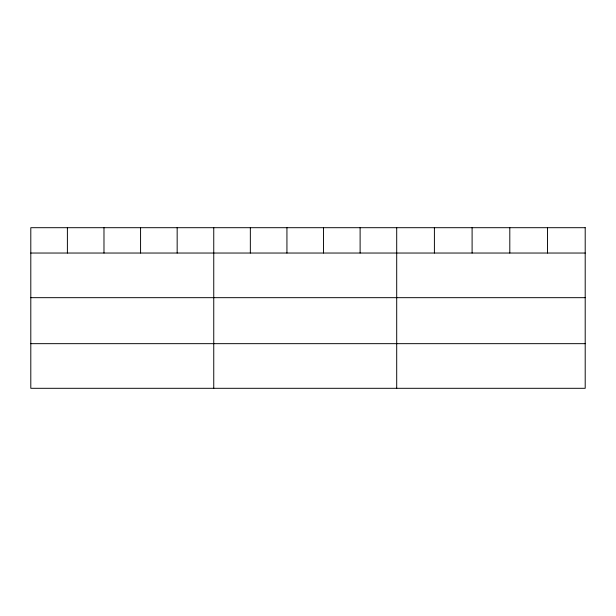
<?xml version="1.0" encoding="UTF-8"?>
<svg xmlns="http://www.w3.org/2000/svg" width="616" height="616" viewBox="0 0 616 616"><rect width="100%" height="100%" fill="white"/><g stroke="black" fill="none" stroke-linecap="round" stroke-linejoin="round"><path stroke-width="0.92" d="M30.8 253.037L585.2 253.037M30.8 297.674L585.2 297.674M30.8 343.666L585.2 343.666M547.501 227.697L547.501 253.037M509.802 227.697L509.802 253.037M472.102 227.697L472.102 253.037M434.403 227.697L434.403 253.037M396.704 227.697L396.704 388.303M360.114 227.697L360.114 253.037M323.523 227.697L323.523 253.037M286.933 227.697L286.933 253.037M250.342 227.697L250.342 253.037M213.752 227.697L213.752 388.303M177.162 227.697L177.162 253.037M140.571 227.697L140.571 253.037M103.981 227.697L103.981 253.037M67.39 227.697L67.39 253.037M585.2 227.697L30.8 227.697L30.8 388.303L585.2 388.303L585.2 227.697"/></g></svg>
